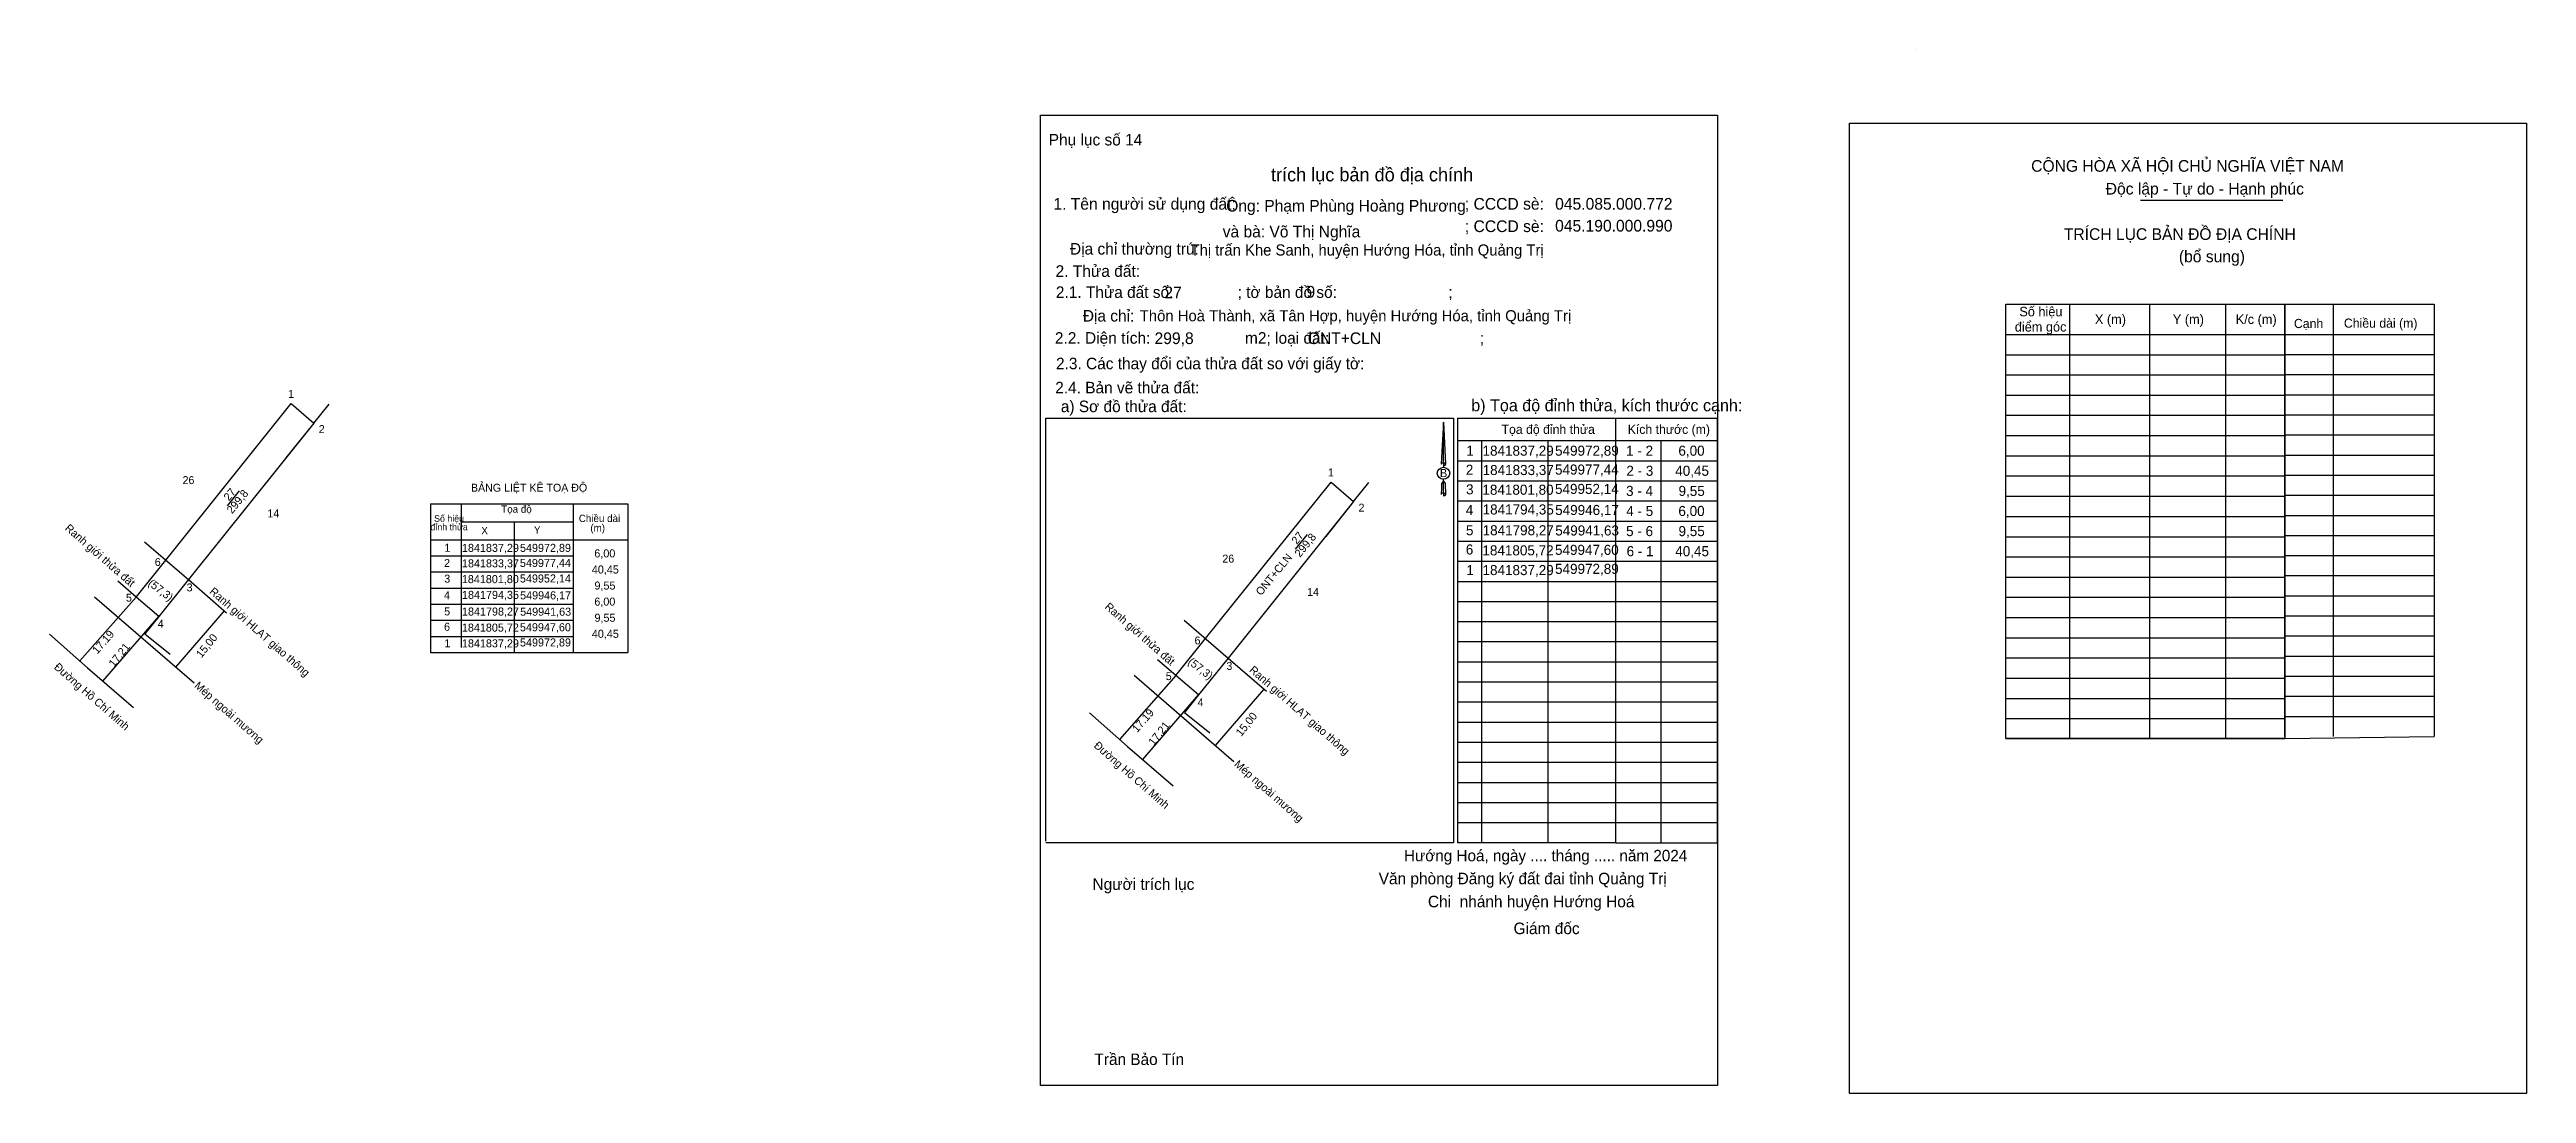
# Model space of a CAD drawing. Extents: x 549715 to 550214, y 1841714 to 1841925.
import ezdxf

# ---------------------------------------------------------------- set-up
doc = ezdxf.new("R2010")
doc.units = 0
for name, color, linetype in [('Level 1', 7, 'Continuous'), ('Level 10', 7, 'Continuous'), ('Level 13', 7, 'Continuous'), ('Level 15', 7, 'Continuous'), ('Level 16', 7, 'Continuous'), ('Level 23', 7, 'Continuous'), ('Level 27', 7, 'Continuous'), ('Level 3', 7, 'Continuous'), ('Level 4', 7, 'Continuous'), ('Level 40', 7, 'Continuous'), ('Level 42', 7, 'Continuous'), ('Level 49', 7, 'Continuous'), ('Level 5', 7, 'Continuous'), ('Level 50', 7, 'Continuous'), ('Level 52', 7, 'Continuous'), ('Level 53', 7, 'Continuous'), ('Level 6', 7, 'Continuous'), ('Level 63', 7, 'Continuous'), ('Level 8', 7, 'Continuous'), ('Level 9', 7, 'Continuous')]:
    doc.layers.add(name, color=color, linetype=linetype)

msp = doc.modelspace()

# ---------------------------------------------------------------- linework, layer by layer
at = {"layer": 'Level 1'}
for p, q in [((550090.76, 1841924.55), (550090.76, 1841924.55)), ((550136.01, 1841894.19), (550164.7, 1841894.19)), ((550174.88, 1841873.21), (550174.88, 1841785.98)), ((550165.14, 1841867.07), (550195.22, 1841867.07)), ((550165.14, 1841863.02), (550195.22, 1841863.02)), ((550165.14, 1841858.96), (550195.22, 1841858.96)), ((550165.14, 1841854.91), (550195.22, 1841854.91)), ((550165.14, 1841850.86), (550195.22, 1841850.86)), ((550030.29, 1841764.56), (550030.29, 1841850.18)), ((550030.29, 1841850.18), (550050.72, 1841850.18)), ((550050.72, 1841850.18), (550050.72, 1841764.56)), ((550165.14, 1841846.8), (550195.22, 1841846.8)), ((549998.36, 1841841.6), (550050.72, 1841841.6)), ((549998.46, 1841845.66), (550050.72, 1841845.66)), ((550039.37, 1841845.66), (550039.37, 1841764.56)), ((550165.14, 1841842.75), (550195.22, 1841842.75)), ((549998.36, 1841837.55), (550050.72, 1841837.55)), ((550165.14, 1841838.69), (550195.22, 1841838.69)), ((549998.36, 1841833.49), (550050.72, 1841833.49)), ((550165.14, 1841834.64), (550195.22, 1841834.64)), ((549998.36, 1841829.44), (550050.72, 1841829.44)), ((550165.14, 1841830.58), (550195.22, 1841830.58)), ((550165.14, 1841826.53), (550195.22, 1841826.53)), ((549998.36, 1841825.38), (550050.72, 1841825.38)), ((549998.36, 1841821.33), (550050.72, 1841821.33)), ((550165.14, 1841822.47), (550195.22, 1841822.47)), ((549998.36, 1841817.27), (550050.72, 1841817.27)), ((550165.14, 1841818.42), (550195.22, 1841818.42)), ((549998.36, 1841813.22), (550050.72, 1841813.22)), ((550165.14, 1841814.36), (550195.22, 1841814.36)), ((549998.36, 1841809.16), (550050.72, 1841809.16)), ((550165.14, 1841810.31), (550195.22, 1841810.31)), ((550165.14, 1841806.25), (550195.22, 1841806.25)), ((549998.36, 1841805.11), (550050.72, 1841805.11)), ((549998.36, 1841801.05), (550050.72, 1841801.05)), ((550165.14, 1841802.2), (550195.22, 1841802.2)), ((549998.36, 1841797), (550050.72, 1841797)), ((550165.14, 1841798.14), (550195.22, 1841798.14)), ((549998.36, 1841792.95), (550050.72, 1841792.95)), ((550165.14, 1841794.09), (550195.22, 1841794.09)), ((549998.36, 1841788.89), (550050.72, 1841788.89)), ((550165.14, 1841790.03), (550195.22, 1841790.03)), ((550165.14, 1841785.54), (550195.22, 1841785.98)), ((549998.36, 1841784.84), (550050.72, 1841784.84)), ((549998.36, 1841780.78), (550050.72, 1841780.78)), ((549998.36, 1841776.73), (550050.72, 1841776.73)), ((549998.36, 1841772.67), (550050.72, 1841772.67)), ((549998.36, 1841768.62), (550050.72, 1841768.62)), ((550030.29, 1841764.56), (550050.72, 1841764.56))]:
    msp.add_line(p, q, dxfattribs=at)
msp.add_lwpolyline([(550165.14, 1841785.98), (550165.14, 1841873.21), (550195.22, 1841873.21), (550195.22, 1841785.98)], dxfattribs=at)
at = {"layer": 'Level 10'}
for p, q in [((549977.44, 1841833.37), (549971.81, 1841826.35)), ((549949.61, 1841784.14), (549959.43, 1841795.49))]:
    msp.add_line(p, q, dxfattribs=at)
msp.add_lwpolyline([(549946.17, 1841794.35), (549941.63, 1841798.27), (549947.6, 1841805.72), (549972.89, 1841837.29), (549977.44, 1841833.37), (549952.14, 1841801.8)], close=True, dxfattribs=at)
at = {"layer": 'Level 13'}
for points in [[(549914.33, 1841911.31), (550050.8, 1841911.31), (550050.8, 1841715.59), (549914.33, 1841715.59)], [(550077.36, 1841909.69), (550213.84, 1841909.69), (550213.84, 1841713.97), (550077.36, 1841713.97)]]:
    msp.add_lwpolyline(points, close=True, dxfattribs=at)
at = {"layer": 'Level 15'}
msp.add_line((549931.84, 1841783.98), (549941.09, 1841776), dxfattribs=at)
at = {"layer": 'Level 16'}
msp.add_line((549977.44, 1841833.37), (549980.5, 1841837.2), dxfattribs=at)
msp.add_lwpolyline([(549946.17, 1841794.35), (549943.36, 1841790.84), (549948.46, 1841786.71)], dxfattribs=at)
at = {"layer": 'Level 23'}
msp.add_line((549924.17, 1841790.76), (549931.84, 1841783.98), dxfattribs=at)
at = {"layer": 'Level 27'}
msp.add_line((549941.63, 1841798.27), (549937.91, 1841801.47), dxfattribs=at)
at = {"layer": 'Level 3'}
for p, q in [((550090.76, 1841924.55), (550090.76, 1841924.55)), ((549915.37, 1841850.18), (549997.59, 1841850.18)), ((549915.37, 1841764.87), (549915.37, 1841850.18)), ((549997.59, 1841850.18), (549997.59, 1841764.56)), ((549998.36, 1841850.18), (549998.36, 1841764.56)), ((549998.36, 1841850.18), (550030.29, 1841850.18)), ((550003.18, 1841845.66), (550003.18, 1841764.56)), ((550016.6, 1841845.66), (550016.6, 1841764.56)), ((549997.59, 1841764.56), (549915.37, 1841764.56)), ((550030.29, 1841764.56), (549998.36, 1841764.56))]:
    msp.add_line(p, q, dxfattribs=at)
at = {"layer": 'Level 4'}
for p, q in [((549952.14, 1841801.8), (549959.86, 1841795.12)), ((549933.2, 1841798.34), (549953.32, 1841780.94)), ((549934.92, 1841781.32), (549946.17, 1841794.35))]:
    msp.add_line(p, q, dxfattribs=at)
at = {"layer": 'Level 40'}
for p, q in [((549995.55, 1841849.4), (549995.16, 1841842.25)), ((549995.55, 1841849.4), (549995.98, 1841840.93)), ((549995.55, 1841849.4), (549995.98, 1841840.93)), ((549995.55, 1841841.21), (549995.55, 1841849.4)), ((549995.55, 1841849.4), (549995.98, 1841840.93)), ((549995.16, 1841842.25), (549995.07, 1841840.93)), ((549995.55, 1841841.21), (549995.55, 1841840.9)), ((549995.55, 1841840.9), (549995.55, 1841840.65)), ((549995.98, 1841840.93), (549995.98, 1841840.93)), ((549995.16, 1841836.15), (549995.07, 1841834.81)), ((549995.18, 1841837), (549995.16, 1841836.15)), ((549995.55, 1841837.49), (549995.18, 1841837)), ((549995.55, 1841840.65), (549995.55, 1841840.33)), ((549995.55, 1841840.65), (549995.55, 1841840.33)), ((549995.55, 1841840.65), (549995.55, 1841840.33)), ((549995.55, 1841837.49), (549995.55, 1841837.86)), ((549995.55, 1841837.49), (549995.55, 1841837.86)), ((549995.55, 1841837.49), (549995.55, 1841837.86)), ((549995.55, 1841837.49), (549995.89, 1841837)), ((549995.55, 1841837.49), (549995.89, 1841837)), ((549995.55, 1841837.49), (549995.89, 1841837)), ((549995.55, 1841835.1), (549995.55, 1841837.49)), ((549995.89, 1841837), (549995.98, 1841834.81)), ((549995.89, 1841837), (549995.98, 1841834.81)), ((549995.89, 1841837), (549995.98, 1841834.81)), ((549995.55, 1841835.1), (549995.55, 1841834.76)), ((549995.55, 1841834.76), (549995.55, 1841834.52)), ((549995.98, 1841834.81), (549995.98, 1841834.81))]:
    msp.add_line(p, q, dxfattribs=at)
for centre, start_param, end_param in [((549995.55, 1841840.92), 1.570796, 3.074452), ((549995.55, 1841840.92), 0.067141, 1.570796), ((549995.55, 1841840.92), 4.712389, 6.283185), ((549995.55, 1841834.79), 2.491069, 3.074278), ((549995.55, 1841834.79), 1.570796, 2.491069), ((549995.55, 1841834.79), 0.067141, 1.570796), ((549995.55, 1841834.79), 4.712389, 6.283185)]:
    msp.add_ellipse(centre, major_axis=(0.462, 0), ratio=0.614131, start_param=start_param, end_param=end_param, dxfattribs=at)
msp.add_ellipse((549995.55, 1841839.07), major_axis=(1.26, 0), ratio=0.952727, dxfattribs=at)
at = {"layer": 'Level 5'}
for p, q in [((549767.85, 1841849.21), (549770.92, 1841853.03)), ((549767.85, 1841849.21), (549762.23, 1841842.18)), ((549750.45, 1841832.53), (549752.9, 1841835.52)), ((549791.39, 1841832.9), (549791.39, 1841802.94)), ((549791.39, 1841832.9), (549831.13, 1841832.9)), ((549797.52, 1841832.9), (549797.52, 1841803.95)), ((549820.21, 1841802.94), (549820.21, 1841832.9)), ((549831.13, 1841832.9), (549831.13, 1841802.94)), ((549797.52, 1841829.27), (549820.21, 1841829.27)), ((549808.25, 1841829.27), (549808.25, 1841802.94)), ((549733.73, 1841825.27), (549742.56, 1841817.64)), ((549791.39, 1841825.64), (549831.13, 1841825.64)), ((549791.39, 1841822.4), (549820.21, 1841822.4)), ((549732.04, 1841814.1), (549728.33, 1841817.31)), ((549742.56, 1841817.64), (549750.28, 1841810.95)), ((549791.39, 1841819.16), (549820.21, 1841819.16)), ((549791.39, 1841815.91), (549820.21, 1841815.91)), ((549732.04, 1841814.1), (549720.67, 1841801.22)), ((549723.62, 1841814.18), (549743.74, 1841796.78)), ((549740.03, 1841799.98), (549749.85, 1841811.33)), ((549791.39, 1841812.67), (549820.21, 1841812.67)), ((549714.58, 1841806.59), (549722.26, 1841799.82)), ((549725.34, 1841797.16), (549736.59, 1841810.19)), ((549791.39, 1841809.43), (549820.21, 1841809.43)), ((549791.39, 1841806.18), (549820.21, 1841806.18)), ((549791.39, 1841802.94), (549831.13, 1841802.94)), ((549722.26, 1841799.82), (549731.51, 1841791.83))]:
    msp.add_line(p, q, dxfattribs=at)
msp.add_lwpolyline([(549736.59, 1841810.19), (549732.04, 1841814.1), (549738.02, 1841821.56), (549763.31, 1841853.12), (549767.85, 1841849.21), (549742.56, 1841817.64)], close=True, dxfattribs=at)
msp.add_lwpolyline([(549736.59, 1841810.19), (549733.78, 1841806.68), (549738.88, 1841802.55)], dxfattribs=at)
at = {"layer": 'Level 50'}
msp.add_line((549943.31, 1841809.44), (549952.14, 1841801.8), dxfattribs=at)
at = {"layer": 'Level 53'}
for p, q in [((549914.32, 1841911.31), (549914.32, 1841911.31)), ((550050.79, 1841715.59), (550050.79, 1841715.59))]:
    msp.add_line(p, q, dxfattribs=at)
at = {"layer": 'Level 63'}
for p, q in [((550121.75, 1841873.21), (550121.75, 1841785.54)), ((550137.85, 1841873.21), (550137.85, 1841785.54)), ((550153.18, 1841873.21), (550153.18, 1841785.54)), ((550108.87, 1841867.07), (550165.14, 1841867.07)), ((550108.87, 1841862.99), (550165.14, 1841862.99)), ((550108.87, 1841858.92), (550165.14, 1841858.92)), ((550108.87, 1841854.84), (550165.14, 1841854.84)), ((550108.87, 1841850.76), (550165.14, 1841850.76)), ((550108.87, 1841846.68), (550165.14, 1841846.68)), ((550108.87, 1841842.6), (550165.14, 1841842.6)), ((550108.87, 1841838.52), (550165.14, 1841838.52)), ((550108.87, 1841834.44), (550165.14, 1841834.44)), ((550108.87, 1841830.36), (550165.14, 1841830.36)), ((550108.87, 1841826.28), (550165.14, 1841826.28)), ((550108.87, 1841822.2), (550165.14, 1841822.2)), ((550108.87, 1841818.13), (550165.14, 1841818.13)), ((550108.87, 1841814.05), (550165.14, 1841814.05)), ((550108.87, 1841809.97), (550165.14, 1841809.97)), ((550108.87, 1841805.89), (550165.14, 1841805.89)), ((550108.87, 1841801.81), (550165.14, 1841801.81)), ((550108.87, 1841797.73), (550165.14, 1841797.73)), ((550108.87, 1841793.65), (550165.14, 1841793.65)), ((550108.87, 1841789.59), (550165.14, 1841789.59)), ((550108.87, 1841785.54), (550165.14, 1841785.54))]:
    msp.add_line(p, q, dxfattribs=at)
msp.add_lwpolyline([(550108.87, 1841873.21), (550165.14, 1841873.21), (550165.14, 1841785.54), (550108.87, 1841785.54)], close=True, dxfattribs=at)
at = {"layer": 'Level 8'}
for p, q in [((549965.69, 1841823.75), (549968.14, 1841826.74)), ((549941.63, 1841798.27), (549930.25, 1841785.38))]:
    msp.add_line(p, q, dxfattribs=at)

# ---------------------------------------------------------------- texts
at = {"layer": 'Level 1'}
for s, height, p in [('Phụ lục số 14', 2.3248, (549915.99, 1841905.19)), ('CỘNG HÒA XÃ HỘI CHỦ NGHĨA VIỆT NAM', 2.3572, (550114, 1841899.89)), ('Độc lập - Tự do - Hạnh phúc', 2.3572, (550129.03, 1841895.29)), ('1. Tên người sử dụng đất:', 2.3565, (549916.92, 1841892.24)), ('Ông: Phạm Phùng Hoàng Phương', 2.3462, (549951.76, 1841891.86)), ('; CCCD sè:', 2.357, (549999.86, 1841892.24)), ('045.085.000.772', 2.3565, (550018.06, 1841892.24)), ('và bà: Võ Thị Nghĩa', 2.3462, (549951.05, 1841886.65)), ('; CCCD sè:', 2.357, (549999.86, 1841887.72)), ('045.190.000.990', 2.3565, (550018.05, 1841887.82)), ('TRÍCH LỤC BẢN ĐỒ ĐỊA CHÍNH', 2.3572, (550120.59, 1841886.13)), ('2. Thửa đất:', 2.3379, (549917.36, 1841878.69)), ('Địa chỉ thường trú:', 2.3329, (549920.26, 1841883.18)), ('(bổ sung)', 2.357, (550143.78, 1841881.63)), ('2.1. Thửa đất số:               ; tờ bản đồ số:                          ;', 2.3248, (549917.42, 1841874.44)), ('Địa chỉ:', 2.325, (549922.86, 1841869.67)), ('2.2. Diện tích:                      m2; loại đất:                                   ;', 2.3329, (549917.22, 1841865.2)), ('Cạnh', 1.846, (550166.97, 1841868.36)), ('Chiều dài (m)', 1.8464, (550177.04, 1841868.43)), ('2.3. Các thay đổi của thửa đất so với giấy tờ:', 2.3248, (549917.45, 1841860.05)), ('2.4. Bản vẽ thửa đất: ', 2.3248, (549917.29, 1841855.19)), ('a) Sơ đồ thửa đất: ', 2.3248, (549918.42, 1841851.4)), ('Tọa độ đỉnh thửa', 1.8464, (550007.25, 1841847.01)), ('Kích thước (m)', 1.8464, (550032.68, 1841847.01)), ('Hướng Hoá, ngày .... tháng ..... năm 2024', 2.3009, (549987.59, 1841760.81)), ('Người trích lục', 2.3248, (549924.81, 1841755.04)), ('Văn phòng Đăng ký đất đai tỉnh Quảng Trị', 2.3248, (549982.49, 1841756.17)), (' Chi  nhánh huyện Hướng Hoá', 2.3248, (549991.55, 1841751.53)), (' Giám đốc', 2.329, (550008.81, 1841746.11)), ('Trần Bảo Tín', 2.3151, (549925.2, 1841719.72))]:
    msp.add_text(s, height=height, dxfattribs=at).set_placement(p)
at = {"layer": 'Level 10'}
msp.add_text('b) Tọa độ đỉnh thửa, kích thước cạnh:', height=2.4269, dxfattribs=at).set_placement((550001.15, 1841851.57))
at = {"layer": 'Level 13'}
for s, p in [('27', (549965.99, 1841824.6)), ('299,8', (549966.63, 1841822.01)), ('ONT+CLN', (549958.79, 1841814.27))]:
    msp.add_text(s, height=1.6, rotation=50.7027, dxfattribs=at).set_placement(p)
at = {"layer": 'Level 40'}
msp.add_text('B', height=1.65, dxfattribs=at).set_placement((549994.83, 1841838.29))
at = {"layer": 'Level 42'}
msp.add_text(' trích lục bản đồ địa chính', height=2.7275, dxfattribs=at).set_placement((549959.77, 1841897.95))
at = {"layer": 'Level 49'}
for s, rotation, p in [('17.19', 48.8576, (549933.81, 1841786.66)), ('17.21', 51.2956, (549937.16, 1841784)), ('15,00', 51.2956, (549954.78, 1841785.87))]:
    msp.add_text(s, height=1.6, rotation=rotation, dxfattribs=at).set_placement(p)
at = {"layer": 'Level 5'}
for s, height, p in [('1', 1.6, (549762.68, 1841854.28)), ('2', 1.6, (549768.84, 1841847.18)), ('26', 1.6, (549741.4, 1841836.89)), ('BẢNG LIỆT KÊ TOẠ ĐỘ', 1.6, (549799.53, 1841835.36)), ('14', 1.6, (549758.49, 1841830.17)), ('Tọa độ', 1.477, (549805.63, 1841831.11)), ('Chiều dài', 1.477, (549821.26, 1841829.23)), ('đỉnh thửa', 1.329, (549791.37, 1841827.57)), ('Số hiệu', 1.329, (549792.1, 1841829.29)), ('X', 1.48, (549801.62, 1841826.76)), ('Y', 1.48, (549812.22, 1841826.91)), ('(m)', 1.477, (549823.59, 1841827.32)), ('6', 1.6, (549735.8, 1841820.38)), ('2', 1.62, (549794.1, 1841820.16)), ('1', 1.62, (549794.18, 1841823.24)), ('1841837,29', 1.625, (549797.71, 1841823.21)), ('1841833,37', 1.625, (549797.72, 1841820.09)), ('549977,44', 1.625, (549809.4, 1841820.17)), ('549972,89', 1.625, (549809.41, 1841823.21)), ('6,00', 1.625, (549824.39, 1841822.1)), ('3', 1.6, (549742.22, 1841815.24)), ('3', 1.62, (549794.14, 1841817)), ('1841801,80', 1.625, (549797.69, 1841816.91)), ('549952,14', 1.625, (549809.4, 1841817.04)), ('40,45', 1.625, (549823.89, 1841818.85)), ('9,55', 1.625, (549824.42, 1841815.61)), ('5', 1.6, (549729.99, 1841813.18)), ('4', 1.62, (549794.09, 1841813.67)), ('5', 1.62, (549794.12, 1841810.4)), ('1841794,35', 1.625, (549797.72, 1841813.73)), ('1841798,27', 1.625, (549797.72, 1841810.37)), ('549946,17', 1.625, (549809.43, 1841813.64)), ('549941,63', 1.625, (549809.44, 1841810.34)), ('6,00', 1.625, (549824.39, 1841812.37)), ('4', 1.6, (549736.4, 1841807.92)), ('6', 1.62, (549794.1, 1841807.3)), ('1841805,72', 1.625, (549797.7, 1841807.13)), ('549947,60', 1.625, (549809.4, 1841807.2)), ('40,45', 1.625, (549823.89, 1841805.88)), ('9,55', 1.625, (549824.42, 1841809.12)), ('1', 1.62, (549794.18, 1841803.97)), ('1841837,29', 1.625, (549797.71, 1841803.95)), ('549972,89', 1.625, (549809.41, 1841804.14))]:
    msp.add_text(s, height=height, dxfattribs=at).set_placement(p)
for s, rotation, p in [('27', 50.7027, (549750.76, 1841833.38)), ('299,8', 50.7027, (549751.39, 1841830.79)), ('Ranh giới thửa đất', 318.777, (549717.56, 1841827.78)), ('(57,3)', 322.1706, (549734.31, 1841816.6)), ('Ranh giới HLAT giao thông', 318.777, (549746.68, 1841815.01)), ('17.19', 48.8576, (549724.23, 1841802.5)), ('15,00', 51.2956, (549745.2, 1841801.71)), ('17.21', 51.2956, (549727.58, 1841799.84)), ('Đường Hồ Chí Minh', 318.777, (549715.36, 1841799.78)), ('Mép ngoài mương', 318.777, (549743.65, 1841796.01))]:
    msp.add_text(s, height=1.6, rotation=rotation, dxfattribs=at).set_placement(p)
at = {"layer": 'Level 52'}
for s, height, p in [('2', 2.03, (550000.05, 1841838.76)), ('1', 2.03, (550000.15, 1841842.61)), ('1841837,29', 2.031, (550003.42, 1841842.61)), ('549977,44', 2.031, (550018.03, 1841838.81)), ('549972,89', 2.031, (550018.04, 1841842.61)), ('1 - 2', 2.031, (550032.36, 1841842.61)), ('6,00', 2.031, (550042.9, 1841842.61)), ('3', 2.03, (550000.1, 1841834.81)), ('1841801,80', 2.031, (550003.4, 1841834.74)), ('1841833,37', 2.031, (550003.44, 1841838.71)), ('549952,14', 2.031, (550018.03, 1841834.9)), ('3 - 4', 2.031, (550032.35, 1841834.5)), ('2 - 3', 2.031, (550032.41, 1841838.56)), ('40,45', 2.031, (550042.27, 1841838.56)), ('9,55', 2.031, (550042.93, 1841834.5)), ('4', 2.03, (550000.04, 1841830.64)), ('1841794,35', 2.031, (550003.44, 1841830.76)), ('549946,17', 2.031, (550018.06, 1841830.65)), ('4 - 5', 2.031, (550032.39, 1841830.45)), ('6,00', 2.031, (550042.9, 1841830.45)), ('5', 2.03, (550000.08, 1841826.56)), ('1841798,27', 2.031, (550003.44, 1841826.56)), ('549941,63', 2.031, (550018.08, 1841826.52)), ('5 - 6', 2.031, (550032.36, 1841826.39)), ('9,55', 2.031, (550042.93, 1841826.39)), ('6', 2.03, (550000.05, 1841822.68)), ('1841805,72', 2.031, (550003.4, 1841822.51)), ('549947,60', 2.031, (550018.03, 1841822.61)), ('6 - 1', 2.031, (550032.46, 1841822.34)), ('40,45', 2.031, (550042.27, 1841822.34)), ('1', 2.03, (550000.15, 1841818.52)), ('1841837,29', 2.031, (550003.42, 1841818.53)), ('549972,89', 2.031, (550018.04, 1841818.78))]:
    msp.add_text(s, height=height, dxfattribs=at).set_placement(p)
for s, p in [('Ranh giới thửa đất', (549927.15, 1841811.94)), ('Ranh giới HLAT giao thông', (549956.27, 1841799.18)), ('Đường Hồ Chí Minh', (549924.95, 1841783.94)), ('Mép ngoài mương', (549953.23, 1841780.17))]:
    msp.add_text(s, height=1.6, rotation=318.777, dxfattribs=at).set_placement(p)
at = {"layer": 'Level 6'}
for s, height, p in [('Thị trấn Khe Sanh, huyện Hướng Hóa, tỉnh Quảng Trị', 2.2387, (549944.56, 1841882.99)), ('27', 2.357, (549939.3, 1841874.36)), ('9', 2.36, (549967.94, 1841874.49)), ('Thôn Hoà Thành, xã Tân Hợp, huyện Hướng Hóa, tỉnh Quảng Trị', 2.2387, (549934.33, 1841869.73)), ('299,8', 2.357, (549937.31, 1841865.13)), ('ONT+CLN', 2.357, (549968.19, 1841865.13)), ('.', 1.9, (549970.14, 1841860.12))]:
    msp.add_text(s, height=height, dxfattribs=at).set_placement(p)
at = {"layer": 'Level 63'}
for s, p in [('Số hiệu', (550111.62, 1841870.72)), ('X (m)', (550126.85, 1841869.18)), ('Y (m)', (550142.56, 1841869.18)), ('K/c (m)', (550155.23, 1841869.18)), ('điểm góc', (550110.71, 1841867.65))]:
    msp.add_text(s, height=1.917, dxfattribs=at).set_placement(p)
at = {"layer": 'Level 9'}
for s, p in [('1', (549972.27, 1841838.44)), ('2', (549978.43, 1841831.34)), ('26', (549950.98, 1841821.05)), ('14', (549968.07, 1841814.33)), ('6', (549945.38, 1841804.55)), ('3', (549951.8, 1841799.4)), ('5', (549939.57, 1841797.35)), ('4', (549945.98, 1841792.09))]:
    msp.add_text(s, height=1.6, dxfattribs=at).set_placement(p)
msp.add_text('(57,3)', height=1.6, rotation=322.1706, dxfattribs=at).set_placement((549943.89, 1841800.77))

doc.saveas('drawing.dxf')
